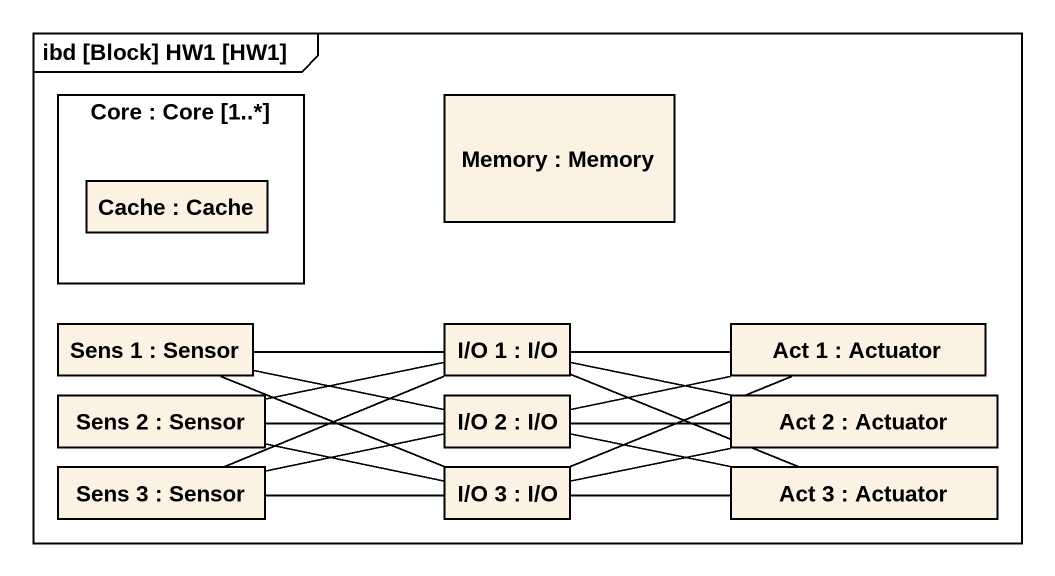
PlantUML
@startuml
mainframe ibd [Block] HW1 [HW1]
rectangle "Core : Core [1..*]" as Core {
  rectangle "Cache : Cache" as Cache
}
rectangle "Memory : Memory" as Memory
rectangle "Sens 1 : Sensor" as Sens_1
rectangle "I/O 1 : I/O" as I_O_1
rectangle "Act 1 : Actuator" as Act_1
rectangle "Sens 2 : Sensor" as Sens_2
rectangle "Sens 3 : Sensor" as Sens_3
rectangle "I/O 2 : I/O" as I_O_2
rectangle "I/O 3 : I/O" as I_O_3
rectangle "Act 2 : Actuator" as Act_2
rectangle "Act 3 : Actuator" as Act_3
Sens_1 -right- I_O_1
Sens_1 -right- I_O_2
Sens_1 -right- I_O_3
I_O_1 -right- Act_1
I_O_1 -right- Act_2
I_O_1 -right- Act_3
Sens_2 -right- I_O_1
Sens_2 -right- I_O_2
Sens_2 -right- I_O_3
Sens_3 -right- I_O_1
Sens_3 -right- I_O_2
Sens_3 -right- I_O_3
I_O_2 -right- Act_1
I_O_2 -right- Act_2
I_O_2 -right- Act_3
I_O_3 -right- Act_1
I_O_3 -right- Act_2
I_O_3 -right- Act_3
@enduml
